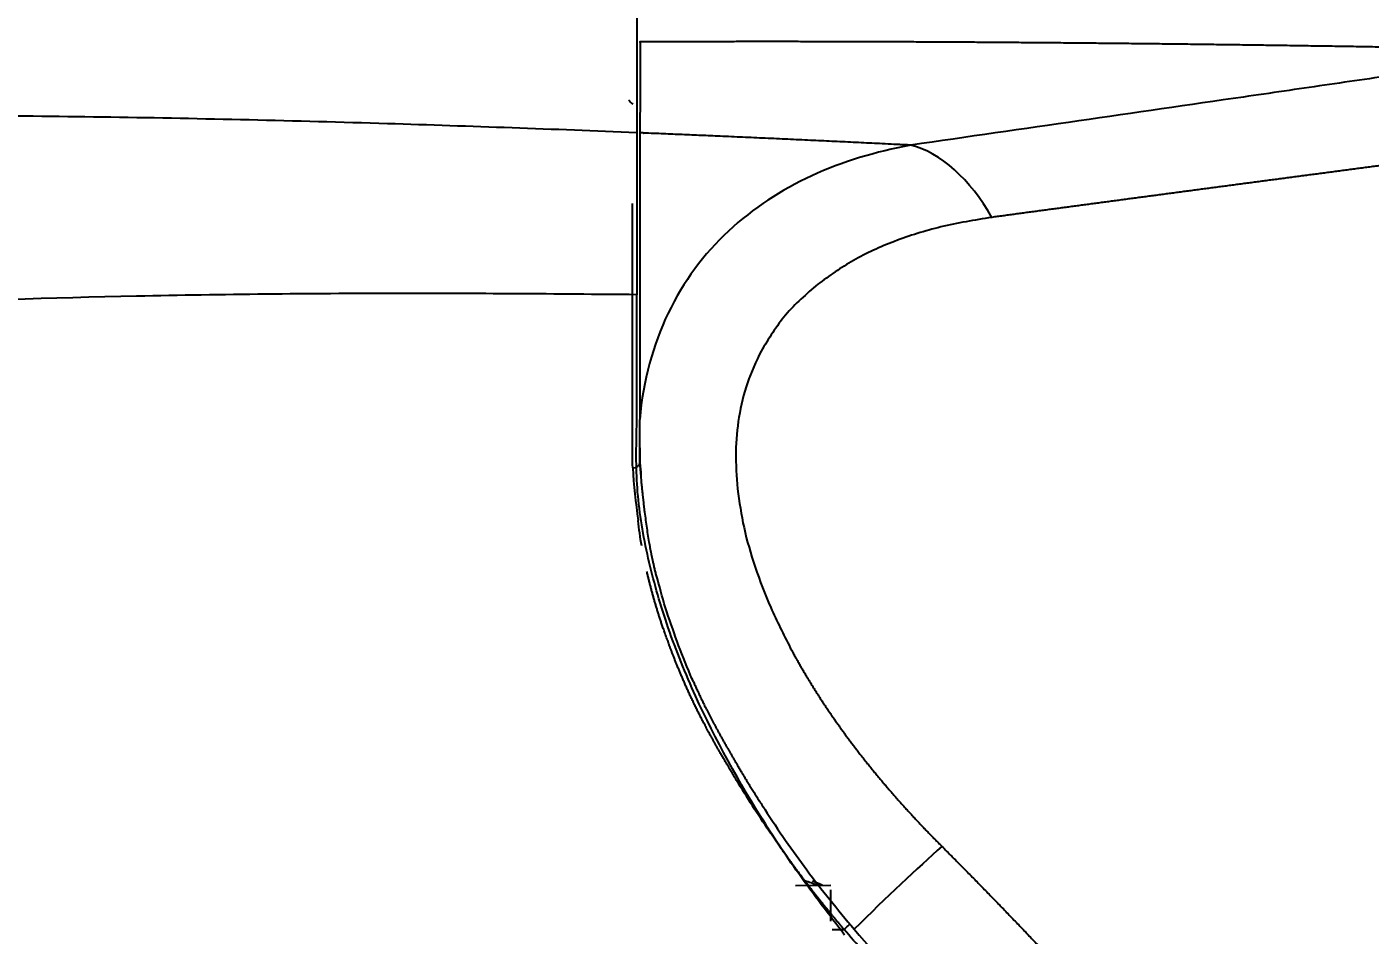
# Model space of a CAD drawing. Header units: millimetres. Extents: x 0 to 2520, y 0 to 1796.
# Drawn here: x 1445.07 to 1480.77, y 1230.77 to 1254.9 of the extents above; entities that cross this region are included whole.
import ezdxf

# ---------------------------------------------------------------- set-up
doc = ezdxf.new("R2010")
doc.units = ezdxf.units.MM
doc.header["$LTSCALE"] = 50
doc.styles.add('style1', font='gbeitc.shx')
doc.styles.add('유형1', font='gbeitc.shx', dxfattribs={"height": 8})
doc.dimstyles.new('ISO-25', dxfattribs={"dimtxt": 2.5, "dimasz": 3, "dimexe": 1.25, "dimexo": 0.5, "dimgap": 1, "dimtad": 3, "dimtoh": 1, "dimdsep": 46, "dimtxsty": '유형1', "dimcen": 2.5, "dimclrd": 5, "dimclre": 5, "dimclrt": 5, "dimadec": 0, "dimazin": 0, "dimtfac": 1, "dimtmove": 0, "dimatfit": 3, "dimfxl": 1, "dimarcsym": 0})

# ---------------------------------------------------------------- blocks, each defined once
blk = doc.blocks.new('*D5')
at = {"color": 2, "linetype": 'Continuous', "lineweight": -2}
for p, q in [((1360.455, 1232.143), (1360.455, 1306.611)), ((1513.998, 1267.063), (1513.998, 1306.611)), ((1372.455, 1304.111), (1501.998, 1304.111))]:
    blk.add_line(p, q, dxfattribs=at)
at = {"color": 2, "linetype": 'Continuous'}
for points in [[(1372.455, 1306.111), (1372.455, 1302.111), (1360.455, 1304.111)], [(1501.998, 1306.111), (1501.998, 1302.111), (1513.998, 1304.111)]]:
    blk.add_solid(points, dxfattribs=at)
at = {"layer": 'Defpoints', "color": 0, "linetype": 'Continuous'}
for p in [(1513.998, 1304.111), (1513.998, 1265.063), (1360.455, 1230.143)]:
    blk.add_point(p, dxfattribs=at)
at = {"color": 2, "linetype": 'Continuous', "insert": (1437.226, 1313.111), "char_height": 16, "attachment_point": 5, "style": 'style1'}
blk.add_mtext('153.54', dxfattribs=at)

msp = doc.modelspace()

# ---------------------------------------------------------------- linework, layer by layer
at = {"color": 7, "linetype": 'Continuous'}
for p, q in [((1465.494, 1232.081), (1466.438, 1232.098)), ((1466.47, 1230.919), (1466.786, 1230.919))]:
    msp.add_line(p, q, dxfattribs=at)
for centre, major_axis, ratio, start_param, end_param in [((1467.121, 1230.549), (3.501, 3.485), 0.063525, 0.805855, 1.527373), ((1464.938, 1229.373), (-2.94, -0.173), 1, 4.258834, 4.375809), ((1464.938, 1229.374), (2.995, 0.176), 1, 1.076154, 1.169715), ((1466.781, 1230.934), (0.153, 0.129), 0.074145, 4.684383, 6.283185)]:
    msp.add_ellipse(centre, major_axis=major_axis, ratio=ratio, start_param=start_param, end_param=end_param, dxfattribs=at)
for points, degree in [([(1461.274, 1257.773), (1461.274, 1255.255), (1461.274, 1252.086)], 2), ([(1461.363, 1254.498), (1461.363, 1253.726), (1461.362, 1252.921), (1461.362, 1252.082)], 3), ([(1461.056, 1252.957), (1461.093, 1252.92), (1461.13, 1252.882), (1461.168, 1252.845)], 3), ([(1470.709, 1249.837), (1470.16, 1250.834), (1469.336, 1251.57), (1468.561, 1251.755)], 3), ([(1461.165, 1249.46), (1461.165, 1249.744), (1461.165, 1249.993), (1461.165, 1250.205)], 3), ([(1461.164, 1248.066), (1461.164, 1248.595), (1461.164, 1249.062), (1461.165, 1249.46)], 3), ([(1461.16, 1244.581), (1461.161, 1245.028), (1461.161, 1245.461), (1461.161, 1245.871)], 3), ([(1461.159, 1243.893), (1461.16, 1244.126), (1461.16, 1244.355), (1461.16, 1244.581)], 3), ([(1461.354, 1243.678), (1461.354, 1243.941), (1461.354, 1244.205), (1461.355, 1244.469)], 3), ([(1461.159, 1243.539), (1461.159, 1243.658), (1461.159, 1243.776), (1461.159, 1243.893)], 3), ([(1461.168, 1243.178), (1461.165, 1243.298), (1461.162, 1243.418), (1461.159, 1243.539)], 3), ([(1461.355, 1243.496), (1461.358, 1243.437), (1461.36, 1243.379), (1461.362, 1243.32)], 3), ([(1461.168, 1243.178), (1461.262, 1243.182), (1461.366, 1243.258), (1461.362, 1243.32)], 3), ([(1461.168, 1243.178), (1461.196, 1242.725), (1461.249, 1242.258), (1461.309, 1241.78)], 3), ([(1461.362, 1243.32), (1461.371, 1243.207), (1461.379, 1243.094), (1461.388, 1242.981)], 3), ([(1461.398, 1242.867), (1461.387, 1243.002), (1461.376, 1243.137), (1461.365, 1243.272)], 3), ([(1461.541, 1241.635), (1461.522, 1241.775), (1461.504, 1241.914), (1461.486, 1242.053)], 3), ([(1461.354, 1241.446), (1461.338, 1241.558), (1461.323, 1241.669), (1461.309, 1241.78)], 3), ([(1461.407, 1241.11), (1461.388, 1241.222), (1461.371, 1241.335), (1461.354, 1241.446)], 3), ([(1461.608, 1241.206), (1461.585, 1241.349), (1461.563, 1241.492), (1461.541, 1241.635)], 3), ([(1462.038, 1239.464), (1461.957, 1239.755), (1461.875, 1240.047), (1461.794, 1240.338)], 3), ([(1462.346, 1238.571), (1462.243, 1238.869), (1462.141, 1239.166), (1462.038, 1239.464)], 3), ([(1462.708, 1237.669), (1462.573, 1237.985), (1462.454, 1238.283), (1462.346, 1238.571)], 3), ([(1462.781, 1237.499), (1462.756, 1237.556), (1462.732, 1237.613), (1462.708, 1237.669)], 3), ([(1464.798, 1233.527), (1464.494, 1233.975), (1464.204, 1234.427), (1463.93, 1234.877)], 3), ([(1464.677, 1234.11), (1464.857, 1233.832), (1465.042, 1233.556), (1465.232, 1233.284)], 3), ([(1465.232, 1233.284), (1465.415, 1233.02), (1465.603, 1232.758), (1465.796, 1232.498)], 3), ([(1465.796, 1232.498), (1465.994, 1232.234), (1466.196, 1231.972), (1466.403, 1231.712)], 3), ([(1466.403, 1231.712), (1466.619, 1231.449), (1466.836, 1231.186), (1467.052, 1230.923)], 3), ([(1466.438, 1231.142), (1466.438, 1231.422), (1466.438, 1231.698), (1466.438, 1231.972)], 3), ([(1467.802, 1229.745), (1467.463, 1230.137), (1467.125, 1230.528), (1466.786, 1230.919)], 3), ([(1467.052, 1230.923), (1467.778, 1230.098), (1468.504, 1229.274), (1469.231, 1228.449)], 3)]:
    msp.add_open_spline(points, degree=degree, dxfattribs=at)
for points, degree, knots in [([(1461.363, 1254.482), (1461.363, 1254.5), (1461.363, 1254.51), (1461.363, 1254.514), (1461.363, 1254.509), (1461.363, 1254.498)], 3, [0, 0, 0, 0, 0.5, 0.5, 1, 1, 1, 1]), ([(1485.857, 1254.272), (1485.659, 1254.276), (1485.264, 1254.284), (1484.674, 1254.296), (1484.086, 1254.307), (1483.5, 1254.318), (1482.917, 1254.328), (1482.337, 1254.339), (1481.759, 1254.349), (1481.184, 1254.358), (1480.612, 1254.368), (1480.042, 1254.377), (1479.475, 1254.386), (1478.911, 1254.394), (1478.349, 1254.402), (1477.79, 1254.41), (1477.234, 1254.418), (1476.681, 1254.425), (1476.13, 1254.432), (1475.582, 1254.439), (1475.036, 1254.445), (1474.494, 1254.451), (1473.954, 1254.457), (1473.417, 1254.462), (1472.882, 1254.467), (1472.351, 1254.472), (1471.822, 1254.476), (1471.296, 1254.48), (1470.772, 1254.484), (1470.252, 1254.488), (1469.734, 1254.491), (1469.219, 1254.494), (1468.707, 1254.496), (1468.198, 1254.499), (1467.691, 1254.501), (1467.188, 1254.502), (1466.687, 1254.503), (1466.189, 1254.505), (1465.694, 1254.505), (1465.201, 1254.506), (1464.712, 1254.506), (1464.225, 1254.506), (1463.741, 1254.505), (1463.26, 1254.504), (1462.782, 1254.503), (1462.306, 1254.502), (1461.834, 1254.5), (1461.52, 1254.499), (1461.363, 1254.498)], 3, [0, 0, 0, 0, 0.024226, 0.048346, 0.072359, 0.096266, 0.120067, 0.14376, 0.167345, 0.190822, 0.214191, 0.237451, 0.260602, 0.283643, 0.306575, 0.329396, 0.352107, 0.374708, 0.397197, 0.419575, 0.441841, 0.463995, 0.486037, 0.507967, 0.529784, 0.551488, 0.573078, 0.594556, 0.615919, 0.637169, 0.658305, 0.679326, 0.700233, 0.721026, 0.741703, 0.762266, 0.782713, 0.803045, 0.823262, 0.843363, 0.863348, 0.883218, 0.902972, 0.92261, 0.942132, 0.961537, 0.980827, 1, 1, 1, 1]), ([(1485.857, 1254.272), (1485.17, 1254.17), (1484.479, 1254.068), (1483.086, 1253.863), (1481.685, 1253.658), (1480.265, 1253.451), (1478.838, 1253.243), (1478.12, 1253.139), (1474.514, 1252.616), (1471.566, 1252.191), (1468.561, 1251.755)], 3, [0, 0, 0, 0, 0.125, 0.125, 0.25, 0.375, 0.375, 0.5, 0.5, 1, 1, 1, 1]), ([(1461.274, 1252.086), (1459.066, 1252.176), (1455.631, 1252.302), (1450.975, 1252.429), (1447.299, 1252.502), (1443.831, 1252.538), (1440.772, 1252.54), (1438.326, 1252.517), (1436.288, 1252.481), (1434.455, 1252.433), (1432.725, 1252.372), (1431.198, 1252.305), (1429.978, 1252.242), (1428.96, 1252.184), (1428.096, 1252.129), (1427.028, 1252.056), (1426.139, 1251.99), (1425.403, 1251.932), (1425.072, 1251.905), (1424.742, 1251.878), (1424.362, 1251.846), (1423.956, 1251.812), (1423.576, 1251.779), (1423.272, 1251.753), (1423.02, 1251.732), (1422.767, 1251.71), (1422.464, 1251.684), (1422.111, 1251.653), (1421.758, 1251.622), (1421.43, 1251.593), (1421.102, 1251.564), (1420.724, 1251.53), (1420.295, 1251.491), (1419.841, 1251.449), (1419.337, 1251.401), (1418.733, 1251.344), (1417.977, 1251.27), (1417.02, 1251.173), (1415.913, 1251.057), (1414.706, 1250.924), (1413.601, 1250.796), (1412.596, 1250.674), (1411.693, 1250.559), (1410.79, 1250.439), (1409.937, 1250.32), (1409.185, 1250.21), (1408.584, 1250.119), (1408.083, 1250.041), (1407.657, 1249.973), (1407.282, 1249.912), (1406.982, 1249.862), (1406.731, 1249.82), (1406.529, 1249.785), (1406.402, 1249.763), (1406.349, 1249.754)], 3, [0, 0, 0, 0, 0.119699, 0.186233, 0.252766, 0.319299, 0.374743, 0.419098, 0.452365, 0.485631, 0.518898, 0.54662, 0.568798, 0.585431, 0.602064, 0.615925, 0.643648, 0.650578, 0.656123, 0.661667, 0.668597, 0.676914, 0.683845, 0.689389, 0.693547, 0.697706, 0.70325, 0.710181, 0.717111, 0.722656, 0.7282, 0.735131, 0.743447, 0.751764, 0.76008, 0.771169, 0.78503, 0.801664, 0.823841, 0.846019, 0.868197, 0.88483, 0.901463, 0.918097, 0.93473, 0.948591, 0.95968, 0.967996, 0.976313, 0.983244, 0.988788, 0.992946, 0.997105, 1, 1, 1, 1]), ([(1491.926, 1252.641), (1491.868, 1252.634), (1491.753, 1252.619), (1491.579, 1252.596), (1491.406, 1252.573), (1491.233, 1252.551), (1491.06, 1252.528), (1490.887, 1252.505), (1490.715, 1252.483), (1490.542, 1252.46), (1490.37, 1252.437), (1490.198, 1252.415), (1490.026, 1252.392), (1489.855, 1252.37), (1489.683, 1252.347), (1489.512, 1252.325), (1489.341, 1252.303), (1489.171, 1252.28), (1489, 1252.258), (1488.83, 1252.236), (1488.66, 1252.213), (1488.491, 1252.191), (1488.321, 1252.169), (1488.152, 1252.147), (1487.983, 1252.124), (1487.815, 1252.102), (1487.646, 1252.08), (1487.478, 1252.058), (1487.31, 1252.036), (1487.142, 1252.014), (1486.975, 1251.992), (1486.807, 1251.97), (1486.64, 1251.948), (1486.473, 1251.926), (1486.307, 1251.904), (1486.14, 1251.883), (1485.974, 1251.861), (1485.808, 1251.839), (1485.642, 1251.817), (1485.476, 1251.795), (1485.311, 1251.774), (1485.146, 1251.752), (1484.981, 1251.73), (1484.816, 1251.709), (1484.651, 1251.687), (1484.487, 1251.665), (1484.322, 1251.644), (1484.158, 1251.622), (1483.994, 1251.601), (1483.831, 1251.579), (1483.667, 1251.558), (1483.504, 1251.536), (1483.341, 1251.515), (1483.177, 1251.493), (1483.015, 1251.472), (1482.852, 1251.45), (1482.689, 1251.429), (1482.527, 1251.408), (1482.365, 1251.386), (1482.203, 1251.365), (1482.041, 1251.344), (1481.879, 1251.322), (1481.718, 1251.301), (1481.556, 1251.28), (1481.395, 1251.259), (1481.234, 1251.237), (1481.073, 1251.216), (1480.912, 1251.195), (1480.751, 1251.174), (1480.591, 1251.153), (1480.431, 1251.131), (1480.27, 1251.11), (1480.11, 1251.089), (1479.95, 1251.068), (1479.791, 1251.047), (1479.631, 1251.026), (1479.471, 1251.005), (1479.312, 1250.984), (1479.153, 1250.963), (1478.994, 1250.942), (1478.835, 1250.921), (1478.676, 1250.9), (1478.518, 1250.879), (1478.359, 1250.858), (1478.201, 1250.837), (1478.043, 1250.816), (1477.885, 1250.795), (1477.727, 1250.774), (1477.57, 1250.753), (1477.412, 1250.733), (1477.255, 1250.712), (1477.098, 1250.691), (1476.941, 1250.67), (1476.785, 1250.649), (1476.628, 1250.629), (1476.472, 1250.608), (1476.316, 1250.587), (1476.16, 1250.567), (1476.005, 1250.546), (1475.849, 1250.525), (1475.694, 1250.505), (1475.539, 1250.484), (1475.385, 1250.464), (1475.23, 1250.443), (1475.076, 1250.422), (1474.922, 1250.402), (1474.768, 1250.381), (1474.614, 1250.361), (1474.461, 1250.341), (1474.308, 1250.32), (1474.155, 1250.3), (1474.002, 1250.279), (1473.85, 1250.259), (1473.698, 1250.239), (1473.546, 1250.218), (1473.394, 1250.198), (1473.243, 1250.178), (1473.091, 1250.158), (1472.94, 1250.137), (1472.79, 1250.117), (1472.639, 1250.097), (1472.489, 1250.077), (1472.339, 1250.057), (1472.19, 1250.037), (1472.04, 1250.017), (1471.891, 1249.997), (1471.743, 1249.977), (1471.594, 1249.957), (1471.446, 1249.937), (1471.298, 1249.917), (1471.15, 1249.897), (1471.003, 1249.877), (1470.856, 1249.857), (1470.758, 1249.844), (1470.709, 1249.837)], 3, [0, 0, 0, 0, 0.008648, 0.017279, 0.025894, 0.034491, 0.043071, 0.051633, 0.060177, 0.068703, 0.07721, 0.085699, 0.094169, 0.102619, 0.11105, 0.119461, 0.127852, 0.136223, 0.144573, 0.152903, 0.161212, 0.169501, 0.177771, 0.18602, 0.19425, 0.20246, 0.210651, 0.218823, 0.226976, 0.235111, 0.243227, 0.251325, 0.259404, 0.267466, 0.27551, 0.283536, 0.291545, 0.299537, 0.307511, 0.315468, 0.323409, 0.331333, 0.339241, 0.347132, 0.355008, 0.362867, 0.370711, 0.378538, 0.386351, 0.394148, 0.401929, 0.409696, 0.417448, 0.425185, 0.432907, 0.440615, 0.448308, 0.455987, 0.463652, 0.471304, 0.478941, 0.486564, 0.494174, 0.501771, 0.509354, 0.516924, 0.524481, 0.532025, 0.539556, 0.547075, 0.554581, 0.562074, 0.569555, 0.577023, 0.58448, 0.591924, 0.599357, 0.606777, 0.614185, 0.62158, 0.628963, 0.636333, 0.643691, 0.651035, 0.658367, 0.665686, 0.672992, 0.680284, 0.687563, 0.694829, 0.702081, 0.70932, 0.716545, 0.723756, 0.730954, 0.738137, 0.745307, 0.752462, 0.759603, 0.76673, 0.773843, 0.780941, 0.788024, 0.795093, 0.802148, 0.809187, 0.816212, 0.823221, 0.830216, 0.837196, 0.84416, 0.85111, 0.858044, 0.864962, 0.871865, 0.878753, 0.885625, 0.892481, 0.899322, 0.906147, 0.912956, 0.919749, 0.926526, 0.933287, 0.940032, 0.94676, 0.953473, 0.960169, 0.966849, 0.973512, 0.980159, 0.986789, 0.993403, 1, 1, 1, 1]), ([(1461.274, 1252.086), (1461.274, 1251.938), (1461.274, 1251.837), (1461.274, 1251.687), (1461.274, 1251.5), (1461.274, 1251.117), (1461.274, 1250.509), (1461.274, 1249.934), (1461.274, 1249.218), (1461.274, 1248.544), (1461.274, 1247.782)], 2, [0, 0, 0, 0.125, 0.125, 0.25, 0.25, 0.5, 0.5, 0.75, 0.75, 1, 1, 1]), ([(1461.362, 1252.082), (1461.362, 1251.946), (1461.361, 1251.774), (1461.361, 1251.358), (1461.361, 1251.114), (1461.361, 1250.832)], 3, [0, 0, 0, 0, 0.5, 0.5, 1, 1, 1, 1]), ([(1468.561, 1251.755), (1466.691, 1251.409), (1465.03, 1250.695), (1462.399, 1248.253), (1461.535, 1246.537), (1461.355, 1244.469)], 3, [0, 0, 0, 0, 0.5, 0.5, 1, 1, 1, 1]), ([(1461.361, 1250.832), (1461.361, 1250.822), (1461.361, 1250.802), (1461.361, 1250.772), (1461.36, 1250.742), (1461.36, 1250.712), (1461.36, 1250.682), (1461.36, 1250.651), (1461.36, 1250.621), (1461.36, 1250.59), (1461.36, 1250.559), (1461.36, 1250.529), (1461.36, 1250.498), (1461.36, 1250.467), (1461.36, 1250.436), (1461.36, 1250.405), (1461.36, 1250.373), (1461.36, 1250.342), (1461.36, 1250.311), (1461.36, 1250.28), (1461.36, 1250.248), (1461.36, 1250.217), (1461.36, 1250.185), (1461.36, 1250.153), (1461.36, 1250.122), (1461.36, 1250.09), (1461.36, 1250.058), (1461.36, 1250.027), (1461.36, 1249.995), (1461.36, 1249.963), (1461.36, 1249.931), (1461.36, 1249.899), (1461.36, 1249.867), (1461.36, 1249.835), (1461.36, 1249.804), (1461.36, 1249.772), (1461.36, 1249.74), (1461.36, 1249.708), (1461.36, 1249.676), (1461.36, 1249.644), (1461.359, 1249.612), (1461.359, 1249.58), (1461.359, 1249.549), (1461.359, 1249.517), (1461.359, 1249.485), (1461.359, 1249.453), (1461.359, 1249.422), (1461.359, 1249.39), (1461.359, 1249.358), (1461.359, 1249.327), (1461.359, 1249.295), (1461.359, 1249.264), (1461.359, 1249.232), (1461.359, 1249.201), (1461.359, 1249.169), (1461.359, 1249.138), (1461.359, 1249.107), (1461.359, 1249.076), (1461.359, 1249.045), (1461.359, 1249.024), (1461.359, 1249.014)], 3, [0, 0, 0, 0, 0.019779, 0.039475, 0.059085, 0.078611, 0.098052, 0.117407, 0.136677, 0.155861, 0.174959, 0.19397, 0.212894, 0.231731, 0.250481, 0.269143, 0.287717, 0.306203, 0.324601, 0.34291, 0.36113, 0.379261, 0.397303, 0.415255, 0.433117, 0.450889, 0.46857, 0.486161, 0.503661, 0.52107, 0.538388, 0.555614, 0.572748, 0.589791, 0.606741, 0.6236, 0.640365, 0.657038, 0.673618, 0.690104, 0.706498, 0.722798, 0.739004, 0.755116, 0.771134, 0.787058, 0.802887, 0.818622, 0.834262, 0.849807, 0.865257, 0.880612, 0.895871, 0.911034, 0.926102, 0.941074, 0.95595, 0.97073, 0.985413, 1, 1, 1, 1]), ([(1461.36, 1249.877), (1461.36, 1249.869), (1461.36, 1249.852), (1461.36, 1249.826), (1461.36, 1249.8), (1461.36, 1249.774), (1461.36, 1249.747), (1461.36, 1249.72), (1461.36, 1249.694), (1461.36, 1249.666), (1461.36, 1249.639), (1461.36, 1249.612), (1461.359, 1249.584), (1461.359, 1249.556), (1461.359, 1249.528), (1461.359, 1249.5), (1461.359, 1249.471), (1461.359, 1249.443), (1461.359, 1249.414), (1461.359, 1249.385), (1461.359, 1249.355), (1461.359, 1249.326), (1461.359, 1249.296), (1461.359, 1249.266), (1461.359, 1249.236), (1461.359, 1249.206), (1461.359, 1249.175), (1461.359, 1249.144), (1461.359, 1249.114), (1461.359, 1249.082), (1461.359, 1249.051), (1461.359, 1249.02), (1461.359, 1248.988), (1461.359, 1248.956), (1461.359, 1248.924), (1461.359, 1248.892), (1461.359, 1248.859), (1461.359, 1248.826), (1461.359, 1248.793), (1461.359, 1248.76), (1461.359, 1248.727), (1461.359, 1248.693), (1461.359, 1248.66), (1461.359, 1248.626), (1461.359, 1248.592), (1461.359, 1248.557), (1461.359, 1248.523), (1461.359, 1248.488), (1461.359, 1248.453), (1461.358, 1248.418), (1461.358, 1248.383), (1461.358, 1248.347), (1461.358, 1248.311), (1461.358, 1248.275), (1461.358, 1248.251), (1461.358, 1248.239)], 3, [0, 0, 0, 0, 0.019009, 0.038009, 0.057, 0.075984, 0.09496, 0.113927, 0.132888, 0.151841, 0.170786, 0.189725, 0.208657, 0.227582, 0.2465, 0.265413, 0.284319, 0.303219, 0.322114, 0.341002, 0.359886, 0.378764, 0.397637, 0.416506, 0.435369, 0.454228, 0.473083, 0.491934, 0.510781, 0.529623, 0.548463, 0.567299, 0.586131, 0.604961, 0.623788, 0.642612, 0.661434, 0.680253, 0.69907, 0.717885, 0.736699, 0.755511, 0.774321, 0.79313, 0.811938, 0.830745, 0.849552, 0.868358, 0.887163, 0.905969, 0.924774, 0.94358, 0.962386, 0.981193, 1, 1, 1, 1]), ([(1470.709, 1249.837), (1470.253, 1249.763), (1469.355, 1249.615), (1468.127, 1249.224), (1467.017, 1248.726), (1466.392, 1248.28), (1466.084, 1248.06)], 3, [0, 0, 0, 0, 0.261465, 0.514623, 0.760351, 1, 1, 1, 1]), ([(1461.359, 1249.014), (1461.359, 1249.001), (1461.359, 1248.975), (1461.359, 1248.937), (1461.359, 1248.898), (1461.359, 1248.859), (1461.359, 1248.82), (1461.359, 1248.781), (1461.359, 1248.741), (1461.359, 1248.702), (1461.359, 1248.663), (1461.359, 1248.623), (1461.359, 1248.583), (1461.359, 1248.543), (1461.359, 1248.504), (1461.359, 1248.464), (1461.358, 1248.424), (1461.358, 1248.383), (1461.358, 1248.343), (1461.358, 1248.303), (1461.358, 1248.262), (1461.358, 1248.222), (1461.358, 1248.181), (1461.358, 1248.14), (1461.358, 1248.1), (1461.358, 1248.059), (1461.358, 1248.018), (1461.358, 1247.977), (1461.358, 1247.936), (1461.358, 1247.895), (1461.358, 1247.853), (1461.358, 1247.812), (1461.358, 1247.771), (1461.358, 1247.729), (1461.358, 1247.688), (1461.358, 1247.646), (1461.358, 1247.605), (1461.358, 1247.563), (1461.358, 1247.521), (1461.358, 1247.479), (1461.358, 1247.438), (1461.358, 1247.396), (1461.357, 1247.354), (1461.357, 1247.312), (1461.357, 1247.27), (1461.357, 1247.228), (1461.357, 1247.185), (1461.357, 1247.143), (1461.357, 1247.101), (1461.357, 1247.059), (1461.357, 1247.016), (1461.357, 1246.974), (1461.357, 1246.932), (1461.357, 1246.889), (1461.357, 1246.861), (1461.357, 1246.847)], 3, [0, 0, 0, 0, 0.019964, 0.039889, 0.059773, 0.079617, 0.099421, 0.119184, 0.138907, 0.158588, 0.178229, 0.197828, 0.217387, 0.236904, 0.256379, 0.275813, 0.295205, 0.314555, 0.333863, 0.353129, 0.372353, 0.391534, 0.410673, 0.429769, 0.448823, 0.467834, 0.486801, 0.505726, 0.524607, 0.543445, 0.562239, 0.58099, 0.599698, 0.618361, 0.636981, 0.655556, 0.674088, 0.692575, 0.711018, 0.729417, 0.747771, 0.766081, 0.784345, 0.802565, 0.82074, 0.83887, 0.856955, 0.874995, 0.892989, 0.910939, 0.928842, 0.9467, 0.964513, 0.982279, 1, 1, 1, 1]), ([(1461.274, 1247.782), (1459.135, 1247.8), (1454.705, 1247.837), (1445.758, 1247.739), (1436.641, 1247.381), (1428.724, 1246.633), (1424.753, 1246.142), (1422.553, 1245.842), (1419.215, 1245.355), (1415.303, 1244.73), (1410.756, 1243.874), (1408.461, 1243.364), (1407.295, 1243.105)], 3, [0, 0, 0, 0, 0.118168, 0.24476, 0.494309, 0.62192, 0.68391, 0.715306, 0.744553, 0.870216, 0.934059, 1, 1, 1, 1]), ([(1461.161, 1245.871), (1461.162, 1246.283), (1461.162, 1246.672), (1461.163, 1247.404), (1461.163, 1247.746), (1461.164, 1248.066)], 3, [0, 0, 0, 0, 0.5, 0.5, 1, 1, 1, 1]), ([(1461.274, 1244.294), (1461.274, 1244.312), (1461.274, 1244.349), (1461.274, 1244.403), (1461.274, 1244.458), (1461.274, 1244.513), (1461.274, 1244.567), (1461.274, 1244.622), (1461.274, 1244.676), (1461.274, 1244.731), (1461.274, 1244.786), (1461.274, 1244.84), (1461.274, 1244.894), (1461.274, 1244.949), (1461.274, 1245.003), (1461.274, 1245.058), (1461.274, 1245.112), (1461.274, 1245.166), (1461.274, 1245.22), (1461.274, 1245.275), (1461.274, 1245.329), (1461.274, 1245.383), (1461.274, 1245.437), (1461.274, 1245.491), (1461.274, 1245.545), (1461.274, 1245.599), (1461.274, 1245.652), (1461.274, 1245.706), (1461.274, 1245.76), (1461.274, 1245.813), (1461.274, 1245.867), (1461.274, 1245.92), (1461.274, 1245.974), (1461.274, 1246.027), (1461.274, 1246.08), (1461.274, 1246.133), (1461.274, 1246.187), (1461.274, 1246.24), (1461.274, 1246.293), (1461.274, 1246.345), (1461.274, 1246.398), (1461.274, 1246.451), (1461.274, 1246.503), (1461.274, 1246.556), (1461.274, 1246.608), (1461.274, 1246.661), (1461.274, 1246.713), (1461.274, 1246.765), (1461.274, 1246.817), (1461.274, 1246.869), (1461.274, 1246.92), (1461.274, 1246.972), (1461.274, 1247.024), (1461.274, 1247.075), (1461.274, 1247.126), (1461.274, 1247.178), (1461.274, 1247.229), (1461.274, 1247.28), (1461.274, 1247.33), (1461.274, 1247.381), (1461.274, 1247.432), (1461.274, 1247.482), (1461.274, 1247.532), (1461.274, 1247.583), (1461.274, 1247.633), (1461.274, 1247.683), (1461.274, 1247.732), (1461.274, 1247.765), (1461.274, 1247.782)], 3, [0, 0, 0, 0, 0.014093, 0.02822, 0.042381, 0.056576, 0.070805, 0.085067, 0.099364, 0.113694, 0.128058, 0.142456, 0.156887, 0.171352, 0.18585, 0.200381, 0.214946, 0.229544, 0.244175, 0.258839, 0.273537, 0.288267, 0.30303, 0.317826, 0.332654, 0.347515, 0.362409, 0.377335, 0.392294, 0.407285, 0.422308, 0.437364, 0.452451, 0.46757, 0.482722, 0.497905, 0.51312, 0.528366, 0.543644, 0.558953, 0.574294, 0.589666, 0.60507, 0.620504, 0.635969, 0.651466, 0.666993, 0.682551, 0.698139, 0.713758, 0.729408, 0.745087, 0.760797, 0.776537, 0.792308, 0.808108, 0.823937, 0.839797, 0.855686, 0.871605, 0.887553, 0.90353, 0.919536, 0.935571, 0.951635, 0.967728, 0.98385, 1, 1, 1, 1]), ([(1466.084, 1248.06), (1465.784, 1247.8), (1465.19, 1247.284), (1464.783, 1246.616), (1464.581, 1246.285)], 3, [0, 0, 0, 0, 0.50402, 1, 1, 1, 1]), ([(1461.357, 1246.847), (1461.357, 1246.83), (1461.357, 1246.797), (1461.357, 1246.747), (1461.357, 1246.697), (1461.357, 1246.647), (1461.357, 1246.597), (1461.357, 1246.546), (1461.357, 1246.496), (1461.357, 1246.445), (1461.357, 1246.394), (1461.356, 1246.344), (1461.356, 1246.293), (1461.356, 1246.242), (1461.356, 1246.191), (1461.356, 1246.14), (1461.356, 1246.089), (1461.356, 1246.037), (1461.356, 1245.986), (1461.356, 1245.935), (1461.356, 1245.883), (1461.356, 1245.831), (1461.356, 1245.78), (1461.356, 1245.728), (1461.356, 1245.676), (1461.356, 1245.624), (1461.356, 1245.572), (1461.356, 1245.52), (1461.356, 1245.468), (1461.356, 1245.416), (1461.356, 1245.364), (1461.355, 1245.312), (1461.355, 1245.259), (1461.355, 1245.207), (1461.355, 1245.155), (1461.355, 1245.102), (1461.355, 1245.05), (1461.355, 1244.997), (1461.355, 1244.944), (1461.355, 1244.892), (1461.355, 1244.839), (1461.355, 1244.786), (1461.355, 1244.733), (1461.355, 1244.68), (1461.355, 1244.628), (1461.355, 1244.575), (1461.355, 1244.522), (1461.355, 1244.486), (1461.355, 1244.469)], 3, [0, 0, 0, 0, 0.022637, 0.045236, 0.067797, 0.090319, 0.112802, 0.135247, 0.157653, 0.18002, 0.202349, 0.224638, 0.246887, 0.269097, 0.291268, 0.313399, 0.33549, 0.357541, 0.379553, 0.401524, 0.423455, 0.445345, 0.467196, 0.489005, 0.510774, 0.532502, 0.554189, 0.575835, 0.597441, 0.619005, 0.640527, 0.662008, 0.683448, 0.704846, 0.726203, 0.747517, 0.76879, 0.790021, 0.811209, 0.832356, 0.85346, 0.874522, 0.895542, 0.916519, 0.937453, 0.958345, 0.979194, 1, 1, 1, 1]), ([(1464.581, 1246.285), (1464.45, 1246.009), (1464.188, 1245.458), (1463.975, 1244.55), (1463.881, 1243.605), (1463.929, 1242.951), (1463.954, 1242.622)], 3, [0, 0, 0, 0, 0.256775, 0.513273, 0.754996, 1, 1, 1, 1]), ([(1466.8, 1230.767), (1466.386, 1231.309), (1465.599, 1232.337), (1464.156, 1234.514), (1462.922, 1236.792), (1462.011, 1239.137), (1461.518, 1240.92), (1461.239, 1242.656), (1461.263, 1243.751), (1461.274, 1244.294)], 3, [0, 0, 0, 0, 0.125062, 0.237428, 0.48455, 0.614896, 0.739944, 0.871156, 1, 1, 1, 1]), ([(1461.354, 1243.716), (1461.354, 1243.716), (1461.354, 1243.701), (1461.354, 1243.675), (1461.354, 1243.646), (1461.354, 1243.623), (1461.354, 1243.602), (1461.354, 1243.578), (1461.354, 1243.556), (1461.354, 1243.534), (1461.355, 1243.515), (1461.355, 1243.502), (1461.355, 1243.496)], 3, [0, 0, 0, 0, 0.006557, 0.20902, 0.342402, 0.406831, 0.521436, 0.629746, 0.731891, 0.827806, 0.917281, 1, 1, 1, 1]), ([(1461.365, 1243.272), (1461.364, 1243.286), (1461.363, 1243.314), (1461.36, 1243.355), (1461.359, 1243.394), (1461.357, 1243.439), (1461.355, 1243.491), (1461.354, 1243.538), (1461.354, 1243.574), (1461.354, 1243.603), (1461.354, 1243.638), (1461.354, 1243.664), (1461.354, 1243.678)], 3, [0, 0, 0, 0, 0.103794, 0.203862, 0.300178, 0.392789, 0.538462, 0.683996, 0.737286, 0.807956, 0.895435, 1, 1, 1, 1]), ([(1461.486, 1242.053), (1461.483, 1242.078), (1461.477, 1242.126), (1461.468, 1242.199), (1461.46, 1242.272), (1461.452, 1242.344), (1461.444, 1242.415), (1461.437, 1242.479), (1461.431, 1242.535), (1461.426, 1242.585), (1461.42, 1242.634), (1461.416, 1242.683), (1461.411, 1242.73), (1461.406, 1242.777), (1461.402, 1242.822), (1461.399, 1242.852), (1461.398, 1242.867)], 3, [0, 0, 0, 0, 0.089029, 0.177795, 0.266164, 0.354003, 0.441183, 0.52758, 0.589831, 0.651263, 0.711828, 0.771478, 0.830167, 0.887847, 0.944473, 1, 1, 1, 1]), ([(1463.954, 1242.622), (1464.002, 1242.281), (1464.1, 1241.597), (1464.41, 1240.538), (1464.817, 1239.468), (1465.177, 1238.757), (1465.357, 1238.402)], 3, [0, 0, 0, 0, 0.24691, 0.496037, 0.748571, 1, 1, 1, 1]), ([(1461.794, 1240.338), (1461.789, 1240.357), (1461.78, 1240.394), (1461.767, 1240.448), (1461.754, 1240.501), (1461.742, 1240.552), (1461.731, 1240.6), (1461.72, 1240.646), (1461.71, 1240.691), (1461.701, 1240.733), (1461.692, 1240.774), (1461.681, 1240.828), (1461.667, 1240.895), (1461.651, 1240.975), (1461.635, 1241.054), (1461.621, 1241.13), (1461.612, 1241.181), (1461.608, 1241.206)], 3, [0, 0, 0, 0, 0.065033, 0.1277, 0.188014, 0.245983, 0.301618, 0.354963, 0.406075, 0.45499, 0.501733, 0.546312, 0.641009, 0.733658, 0.82436, 0.913148, 1, 1, 1, 1]), ([(1461.936, 1239.048), (1461.931, 1239.064), (1461.92, 1239.095), (1461.905, 1239.142), (1461.89, 1239.19), (1461.874, 1239.237), (1461.859, 1239.284), (1461.844, 1239.331), (1461.83, 1239.379), (1461.815, 1239.426), (1461.801, 1239.474), (1461.786, 1239.521), (1461.772, 1239.569), (1461.758, 1239.616), (1461.744, 1239.664), (1461.731, 1239.711), (1461.717, 1239.759), (1461.704, 1239.807), (1461.691, 1239.855), (1461.678, 1239.903), (1461.665, 1239.951), (1461.652, 1239.998), (1461.64, 1240.046), (1461.627, 1240.094), (1461.615, 1240.143), (1461.603, 1240.191), (1461.591, 1240.239), (1461.579, 1240.287), (1461.568, 1240.335), (1461.556, 1240.383), (1461.549, 1240.416), (1461.545, 1240.432)], 3, [0, 0, 0, 0, 0.033759, 0.067568, 0.101424, 0.135329, 0.169283, 0.203286, 0.237339, 0.271441, 0.305595, 0.339799, 0.374055, 0.408363, 0.442724, 0.477137, 0.511603, 0.546123, 0.580698, 0.615327, 0.650011, 0.684751, 0.719547, 0.7544, 0.78931, 0.824278, 0.859304, 0.894389, 0.929533, 0.964736, 1, 1, 1, 1]), ([(1462.553, 1237.451), (1462.539, 1237.484), (1462.51, 1237.55), (1462.469, 1237.648), (1462.429, 1237.743), (1462.39, 1237.835), (1462.353, 1237.926), (1462.318, 1238.014), (1462.284, 1238.099), (1462.251, 1238.183), (1462.22, 1238.263), (1462.189, 1238.342), (1462.161, 1238.418), (1462.133, 1238.492), (1462.107, 1238.563), (1462.081, 1238.632), (1462.057, 1238.699), (1462.034, 1238.763), (1462.013, 1238.825), (1461.992, 1238.884), (1461.972, 1238.941), (1461.954, 1238.995), (1461.942, 1239.031), (1461.936, 1239.048)], 3, [0, 0, 0, 0, 0.062383, 0.123283, 0.182701, 0.240637, 0.297096, 0.352082, 0.405598, 0.457646, 0.508228, 0.557347, 0.605002, 0.651193, 0.695915, 0.739158, 0.780916, 0.821183, 0.859953, 0.897223, 0.932988, 0.967248, 1, 1, 1, 1]), ([(1465.357, 1238.402), (1465.366, 1238.386), (1465.383, 1238.353), (1465.41, 1238.305), (1465.436, 1238.256), (1465.463, 1238.207), (1465.49, 1238.159), (1465.517, 1238.11), (1465.544, 1238.062), (1465.571, 1238.013), (1465.599, 1237.965), (1465.627, 1237.917), (1465.654, 1237.868), (1465.683, 1237.82), (1465.711, 1237.772), (1465.739, 1237.724), (1465.768, 1237.676), (1465.797, 1237.628), (1465.825, 1237.58), (1465.855, 1237.532), (1465.884, 1237.484), (1465.913, 1237.436), (1465.943, 1237.388), (1465.973, 1237.341), (1466.002, 1237.293), (1466.033, 1237.245), (1466.063, 1237.198), (1466.093, 1237.15), (1466.124, 1237.103), (1466.155, 1237.055), (1466.185, 1237.008), (1466.216, 1236.961), (1466.248, 1236.913), (1466.279, 1236.866), (1466.311, 1236.819), (1466.342, 1236.772), (1466.374, 1236.725), (1466.406, 1236.678), (1466.438, 1236.631), (1466.471, 1236.584), (1466.503, 1236.537), (1466.536, 1236.49), (1466.569, 1236.443), (1466.602, 1236.397), (1466.635, 1236.35), (1466.668, 1236.303), (1466.701, 1236.257), (1466.735, 1236.21), (1466.769, 1236.164), (1466.802, 1236.117), (1466.836, 1236.071), (1466.871, 1236.024), (1466.905, 1235.978), (1466.939, 1235.932), (1466.974, 1235.886), (1467.009, 1235.839), (1467.044, 1235.793), (1467.079, 1235.747), (1467.114, 1235.701), (1467.138, 1235.671), (1467.149, 1235.655)], 3, [0, 0, 0, 0, 0.01732, 0.034633, 0.051938, 0.069237, 0.086528, 0.103813, 0.121092, 0.138365, 0.155632, 0.172894, 0.19015, 0.207402, 0.22465, 0.241893, 0.259132, 0.276367, 0.293599, 0.310828, 0.328053, 0.345276, 0.362497, 0.379715, 0.396932, 0.414146, 0.431359, 0.448571, 0.465782, 0.482993, 0.500202, 0.517411, 0.534621, 0.55183, 0.56904, 0.58625, 0.603461, 0.620673, 0.637887, 0.655102, 0.672318, 0.689536, 0.706757, 0.723979, 0.741204, 0.758432, 0.775662, 0.792896, 0.810133, 0.827373, 0.844616, 0.861864, 0.879115, 0.896371, 0.913631, 0.930895, 0.948164, 0.965438, 0.982716, 1, 1, 1, 1]), ([(1463.139, 1236.25), (1463.128, 1236.27), (1463.106, 1236.311), (1463.074, 1236.372), (1463.043, 1236.432), (1463.012, 1236.491), (1462.981, 1236.55), (1462.952, 1236.608), (1462.922, 1236.666), (1462.894, 1236.723), (1462.866, 1236.779), (1462.838, 1236.834), (1462.812, 1236.889), (1462.785, 1236.943), (1462.76, 1236.997), (1462.735, 1237.05), (1462.71, 1237.102), (1462.686, 1237.154), (1462.662, 1237.205), (1462.64, 1237.256), (1462.617, 1237.305), (1462.595, 1237.354), (1462.574, 1237.403), (1462.56, 1237.435), (1462.553, 1237.451)], 3, [0, 0, 0, 0, 0.051462, 0.102346, 0.152651, 0.202381, 0.251535, 0.300115, 0.348121, 0.395555, 0.442418, 0.48871, 0.534433, 0.579586, 0.624172, 0.66819, 0.711641, 0.754527, 0.796848, 0.838604, 0.879797, 0.920427, 0.960494, 1, 1, 1, 1]), ([(1462.781, 1237.499), (1462.788, 1237.483), (1462.802, 1237.45), (1462.825, 1237.401), (1462.847, 1237.351), (1462.871, 1237.299), (1462.896, 1237.245), (1462.922, 1237.19), (1462.949, 1237.134), (1462.976, 1237.076), (1463.005, 1237.017), (1463.034, 1236.956), (1463.065, 1236.894), (1463.097, 1236.83), (1463.129, 1236.765), (1463.163, 1236.698), (1463.198, 1236.63), (1463.234, 1236.56), (1463.271, 1236.49), (1463.309, 1236.417), (1463.348, 1236.343), (1463.389, 1236.268), (1463.43, 1236.191), (1463.473, 1236.113), (1463.517, 1236.034), (1463.562, 1235.953), (1463.609, 1235.871), (1463.64, 1235.816), (1463.656, 1235.788)], 3, [0, 0, 0, 0, 0.027538, 0.055947, 0.085227, 0.11538, 0.146405, 0.178303, 0.211074, 0.244718, 0.279237, 0.31463, 0.3509, 0.388046, 0.42607, 0.464973, 0.504756, 0.54542, 0.586968, 0.629398, 0.672707, 0.71689, 0.761942, 0.807857, 0.854628, 0.902247, 0.950708, 1, 1, 1, 1]), ([(1463.93, 1234.877), (1463.905, 1234.917), (1463.856, 1234.997), (1463.786, 1235.113), (1463.72, 1235.224), (1463.658, 1235.33), (1463.599, 1235.43), (1463.545, 1235.524), (1463.493, 1235.613), (1463.446, 1235.696), (1463.402, 1235.774), (1463.361, 1235.846), (1463.324, 1235.913), (1463.29, 1235.974), (1463.259, 1236.03), (1463.231, 1236.08), (1463.207, 1236.125), (1463.186, 1236.164), (1463.167, 1236.197), (1463.152, 1236.225), (1463.143, 1236.242), (1463.139, 1236.25)], 3, [0, 0, 0, 0, 0.089357, 0.174548, 0.255592, 0.332514, 0.40533, 0.474059, 0.538714, 0.599309, 0.655854, 0.708358, 0.756829, 0.801273, 0.841697, 0.878104, 0.910498, 0.938883, 0.96326, 0.983632, 1, 1, 1, 1]), ([(1463.656, 1235.788), (1463.668, 1235.767), (1463.693, 1235.724), (1463.731, 1235.658), (1463.771, 1235.588), (1463.814, 1235.514), (1463.859, 1235.436), (1463.907, 1235.355), (1463.957, 1235.271), (1464.009, 1235.182), (1464.064, 1235.091), (1464.122, 1234.995), (1464.182, 1234.897), (1464.244, 1234.794), (1464.31, 1234.688), (1464.378, 1234.579), (1464.448, 1234.467), (1464.522, 1234.351), (1464.598, 1234.231), (1464.651, 1234.151), (1464.677, 1234.11)], 3, [0, 0, 0, 0, 0.037194, 0.07658, 0.118148, 0.161892, 0.207807, 0.255888, 0.306128, 0.358523, 0.413068, 0.469757, 0.528587, 0.589553, 0.652651, 0.717877, 0.785227, 0.854699, 0.926291, 1, 1, 1, 1]), ([(1467.149, 1235.655), (1467.163, 1235.638), (1467.189, 1235.604), (1467.229, 1235.552), (1467.269, 1235.501), (1467.31, 1235.449), (1467.35, 1235.398), (1467.391, 1235.347), (1467.432, 1235.296), (1467.473, 1235.245), (1467.514, 1235.194), (1467.556, 1235.143), (1467.597, 1235.092), (1467.639, 1235.041), (1467.681, 1234.991), (1467.723, 1234.94), (1467.765, 1234.89), (1467.807, 1234.839), (1467.85, 1234.789), (1467.893, 1234.739), (1467.935, 1234.688), (1467.979, 1234.638), (1468.022, 1234.588), (1468.065, 1234.538), (1468.108, 1234.488), (1468.152, 1234.439), (1468.196, 1234.389), (1468.24, 1234.339), (1468.284, 1234.29), (1468.328, 1234.24), (1468.373, 1234.191), (1468.417, 1234.141), (1468.462, 1234.092), (1468.507, 1234.043), (1468.552, 1233.994), (1468.597, 1233.945), (1468.642, 1233.896), (1468.687, 1233.847), (1468.733, 1233.798), (1468.779, 1233.749), (1468.825, 1233.701), (1468.871, 1233.652), (1468.917, 1233.604), (1468.963, 1233.555), (1469.01, 1233.507), (1469.056, 1233.459), (1469.103, 1233.411), (1469.15, 1233.362), (1469.197, 1233.314), (1469.244, 1233.267), (1469.291, 1233.219), (1469.339, 1233.171), (1469.37, 1233.139), (1469.386, 1233.123)], 3, [0, 0, 0, 0, 0.01951, 0.03902, 0.058531, 0.078044, 0.097558, 0.117074, 0.136592, 0.156111, 0.175633, 0.195158, 0.214685, 0.234215, 0.253749, 0.273285, 0.292825, 0.312369, 0.331916, 0.351468, 0.371024, 0.390584, 0.410149, 0.429718, 0.449292, 0.468872, 0.488457, 0.508047, 0.527643, 0.547244, 0.566851, 0.586465, 0.606084, 0.62571, 0.645343, 0.664982, 0.684628, 0.704281, 0.723941, 0.743608, 0.763283, 0.782965, 0.802655, 0.822352, 0.842057, 0.861771, 0.881492, 0.901222, 0.920961, 0.940707, 0.960463, 0.980227, 1, 1, 1, 1]), ([(1465.747, 1232.206), (1465.738, 1232.219), (1465.719, 1232.243), (1465.691, 1232.281), (1465.662, 1232.319), (1465.633, 1232.358), (1465.603, 1232.397), (1465.573, 1232.437), (1465.543, 1232.478), (1465.512, 1232.519), (1465.481, 1232.561), (1465.45, 1232.603), (1465.418, 1232.647), (1465.387, 1232.69), (1465.354, 1232.734), (1465.322, 1232.779), (1465.289, 1232.825), (1465.256, 1232.871), (1465.222, 1232.918), (1465.188, 1232.965), (1465.154, 1233.013), (1465.12, 1233.062), (1465.085, 1233.111), (1465.05, 1233.161), (1465.015, 1233.211), (1464.979, 1233.262), (1464.943, 1233.314), (1464.907, 1233.367), (1464.871, 1233.419), (1464.834, 1233.473), (1464.81, 1233.509), (1464.798, 1233.527)], 3, [0, 0, 0, 0, 0.028399, 0.057234, 0.086506, 0.116214, 0.146359, 0.176939, 0.207956, 0.239407, 0.271295, 0.303617, 0.336375, 0.369567, 0.403193, 0.437254, 0.471748, 0.506676, 0.542037, 0.57783, 0.614056, 0.650714, 0.687804, 0.725325, 0.763276, 0.801658, 0.840469, 0.879709, 0.919378, 0.959475, 1, 1, 1, 1]), ([(1469.386, 1233.123), (1469.43, 1233.08), (1469.516, 1232.993), (1469.646, 1232.863), (1469.775, 1232.732), (1469.904, 1232.602), (1470.033, 1232.472), (1470.161, 1232.341), (1470.289, 1232.211), (1470.417, 1232.081), (1470.544, 1231.95), (1470.671, 1231.82), (1470.798, 1231.689), (1470.924, 1231.559), (1471.05, 1231.429), (1471.176, 1231.298), (1471.302, 1231.168), (1471.427, 1231.037), (1471.551, 1230.907), (1471.676, 1230.776), (1471.8, 1230.646), (1471.924, 1230.516), (1472.047, 1230.385), (1472.171, 1230.255), (1472.293, 1230.124), (1472.416, 1229.994), (1472.538, 1229.864), (1472.66, 1229.733), (1472.782, 1229.603), (1472.903, 1229.472), (1473.024, 1229.342), (1473.145, 1229.212), (1473.265, 1229.081), (1473.385, 1228.951), (1473.505, 1228.821), (1473.624, 1228.69), (1473.744, 1228.56), (1473.862, 1228.43), (1473.981, 1228.3), (1474.099, 1228.169), (1474.217, 1228.039), (1474.335, 1227.909), (1474.452, 1227.779), (1474.569, 1227.649), (1474.685, 1227.518), (1474.802, 1227.388), (1474.918, 1227.258), (1475.034, 1227.128), (1475.149, 1226.998), (1475.264, 1226.868), (1475.379, 1226.738), (1475.494, 1226.608), (1475.608, 1226.478), (1475.722, 1226.349), (1475.835, 1226.219), (1475.949, 1226.089), (1476.062, 1225.959), (1476.175, 1225.829), (1476.287, 1225.7), (1476.399, 1225.57), (1476.511, 1225.44), (1476.623, 1225.311), (1476.734, 1225.181), (1476.845, 1225.052), (1476.956, 1224.922), (1477.066, 1224.793), (1477.176, 1224.664), (1477.286, 1224.534), (1477.395, 1224.405), (1477.505, 1224.276), (1477.614, 1224.146), (1477.722, 1224.017), (1477.831, 1223.888), (1477.939, 1223.759), (1478.046, 1223.63), (1478.154, 1223.501), (1478.261, 1223.372), (1478.368, 1223.243), (1478.475, 1223.115), (1478.581, 1222.986), (1478.687, 1222.857), (1478.793, 1222.728), (1478.898, 1222.6), (1479.003, 1222.471), (1479.108, 1222.343), (1479.213, 1222.214), (1479.317, 1222.086), (1479.421, 1221.958), (1479.525, 1221.829), (1479.629, 1221.701), (1479.732, 1221.573), (1479.835, 1221.445), (1479.938, 1221.317), (1480.04, 1221.189), (1480.142, 1221.061), (1480.244, 1220.933), (1480.345, 1220.806), (1480.413, 1220.72), (1480.447, 1220.678)], 3, [0, 0, 0, 0, 0.011051, 0.022088, 0.033113, 0.044124, 0.055121, 0.066106, 0.077077, 0.088035, 0.098979, 0.109911, 0.120829, 0.131733, 0.142625, 0.153503, 0.164368, 0.175219, 0.186058, 0.196883, 0.207694, 0.218492, 0.229277, 0.240049, 0.250807, 0.261552, 0.272284, 0.283002, 0.293707, 0.304398, 0.315077, 0.325741, 0.336393, 0.347031, 0.357656, 0.368267, 0.378865, 0.38945, 0.400021, 0.410579, 0.421123, 0.431654, 0.442172, 0.452677, 0.463168, 0.473645, 0.484109, 0.49456, 0.504998, 0.515422, 0.525833, 0.53623, 0.546614, 0.556984, 0.567341, 0.577685, 0.588016, 0.598332, 0.608636, 0.618926, 0.629203, 0.639466, 0.649716, 0.659953, 0.670176, 0.680385, 0.690582, 0.700764, 0.710934, 0.72109, 0.731232, 0.741362, 0.751477, 0.76158, 0.771668, 0.781744, 0.791806, 0.801854, 0.811889, 0.821911, 0.831919, 0.841914, 0.851895, 0.861863, 0.871818, 0.881759, 0.891686, 0.9016, 0.911501, 0.921388, 0.931262, 0.941122, 0.950969, 0.960802, 0.970622, 0.980428, 0.990221, 1, 1, 1, 1]), ([(1466.786, 1230.919), (1466.767, 1230.942), (1466.728, 1230.988), (1466.671, 1231.056), (1466.615, 1231.123), (1466.559, 1231.19), (1466.504, 1231.256), (1466.451, 1231.321), (1466.398, 1231.385), (1466.346, 1231.449), (1466.295, 1231.511), (1466.245, 1231.573), (1466.195, 1231.635), (1466.147, 1231.695), (1466.099, 1231.755), (1466.052, 1231.814), (1466.006, 1231.872), (1465.961, 1231.93), (1465.917, 1231.987), (1465.873, 1232.043), (1465.831, 1232.098), (1465.789, 1232.152), (1465.761, 1232.188), (1465.747, 1232.206)], 3, [0, 0, 0, 0, 0.054344, 0.108, 0.160972, 0.213261, 0.264871, 0.315804, 0.366062, 0.415649, 0.464565, 0.512814, 0.560397, 0.607316, 0.653573, 0.699171, 0.74411, 0.788392, 0.832018, 0.874991, 0.917312, 0.958981, 1, 1, 1, 1])]:
    msp.add_open_spline(points, degree=degree, knots=knots, dxfattribs=at)
msp.add_rational_spline([(1468.561, 1251.755), (1468.159, 1251.775), (1465.884, 1251.886), (1463.485, 1251.995), (1461.481, 1252.077), (1461.362, 1252.082)], [0.999999919225, 0.999999919213, 0.999999919141, 0.999999919067, 0.999999919007, 0.999999919004], degree=3, knots=[0, 0, 0, 0, 0.16822, 0.950389, 1, 1, 1, 1], dxfattribs=at)

# ---------------------------------------------------------------- dimensions: what is measured, and where the dimension line sits
dim = msp.add_linear_dim(base=(1513.998, 1304.111), p1=(1360.455, 1230.143), p2=(1513.998, 1265.063), dimstyle='ISO-25', override={"dimtxt": 16, "dimasz": 12, "dimexe": 2.5, "dimexo": 2, "dimtoh": 0, "dimtxsty": 'style1', "dimcen": -1, "dimclrd": 2, "dimclre": 2, "dimclrt": 2}, dxfattribs=at)
dim.commit()
dim.dimension.update_dxf_attribs({"geometry": '*D5', "text_midpoint": (1437.226, 1313.111)})

doc.saveas('drawing.dxf')
